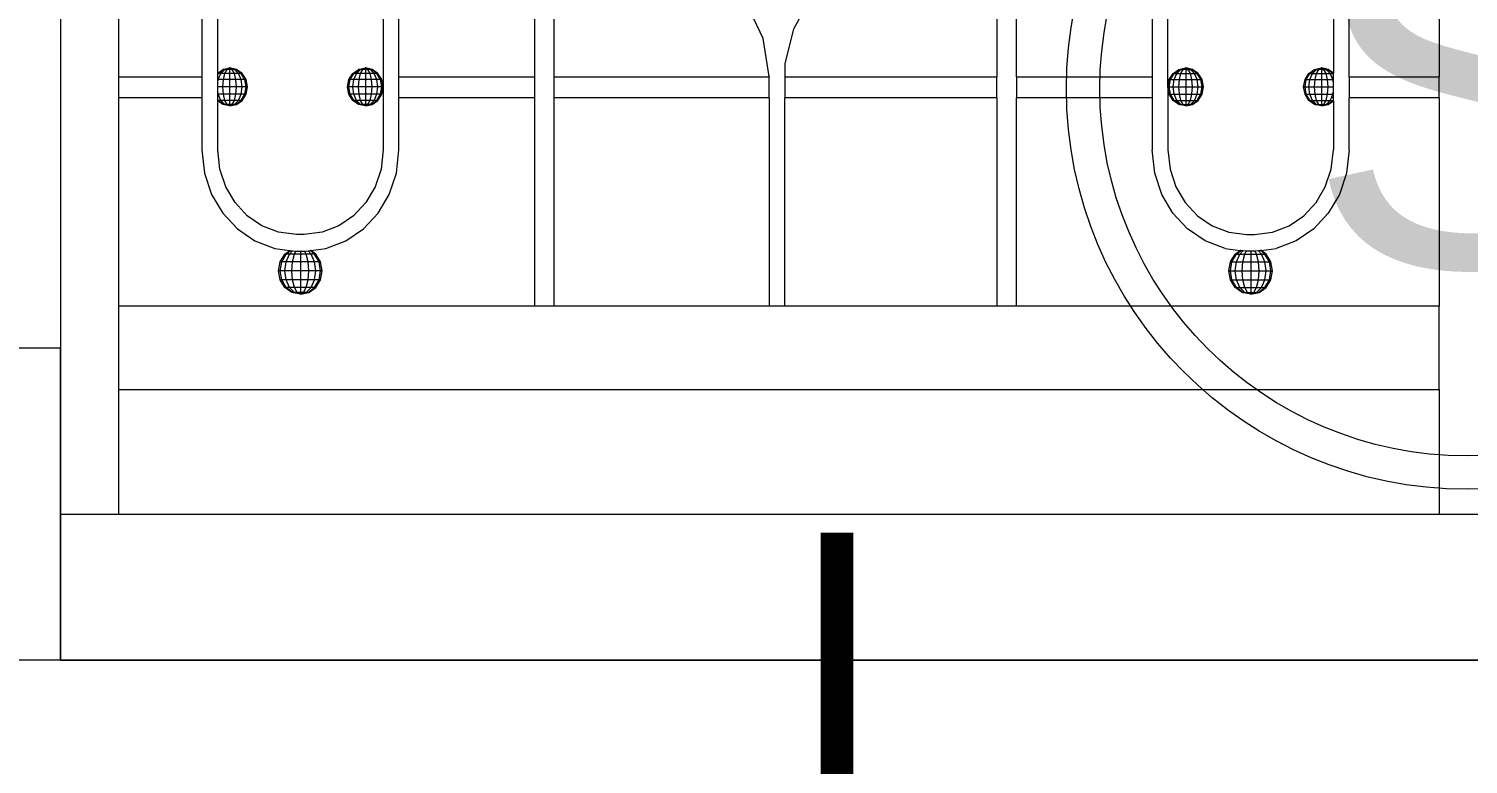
# Model space of a CAD drawing. Header units: millimetres. Extents: x 1832547 to 2001569, y -558009 to -417808.
# Drawn here: x 1917265 to 1917956, y -548249 to -547896 of the extents above; entities that cross this region are included whole.
import ezdxf

# ---------------------------------------------------------------- set-up
doc = ezdxf.new("R2010")
doc.units = ezdxf.units.MM
doc.header["$MEASUREMENT"] = 0
doc.linetypes.add('CENTER', pattern=[2, 1.25, -0.25, 0.25, -0.25])
doc.layers.get('0').update_dxf_attribs({"linetype": 'CONTINUOUS'})
for name, color, linetype, lineweight in [('AUDIT_I_120404221301-0', 7, 'CONTINUOUS', 15), ('CA.manh 08', 8, 'CONTINUOUS', 9), ('CA.thay 145', 145, 'CONTINUOUS', 18), ('CA.tim 67', 67, 'CENTER', 9), ('CA_manh 08', 8, 'CONTINUOUS', 9)]:
    doc.layers.add(name, color=color, linetype=linetype, lineweight=lineweight)
doc.layers.add('H', color=250, linetype='CONTINUOUS')
doc.styles.add('CA.JSC1', font='Vhavan.ttf', dxfattribs={"width": 0.8})

# ---------------------------------------------------------------- blocks, each defined once
blk = doc.blocks.new('f34t43')
at = {"layer": 'CA.thay 145'}
for p, q in [((1919544.85, -525412.65), (1919494.85, -525412.65)), ((1919494.85, -525562.65), (1919494.85, -525412.65)), ((1919494.85, -525562.65), (1919914.85, -525562.65))]:
    blk.add_line(p, q, dxfattribs=at)
blk = doc.blocks.new('A$C31C4286B')
at = {"color": 2, "ltscale": 5}
blk.add_lwpolyline([(61.5, 644.16, 22.39, 22.39, 0), (61.5, 11.19, 22.39, 22.39, 0), (0, 11.19, 0, 0, 0), (0, 947.55, 0, 0, 0), (218.26, 947.55, 0, 0, 0)], format="xyseb", dxfattribs=at)
at = {"layer": 'CA.manh 08'}
blk.add_circle((491.91, 947.55), 273.65, dxfattribs=at)
at = {"layer": 'CA.thay 145'}
blk.add_circle((491.91, 947.55), 250.85, dxfattribs=at)

msp = doc.modelspace()

# ---------------------------------------------------------------- hatches: boundary and pattern name
at = {"layer": 'H'}
h = msp.add_hatch(dxfattribs=at)
h.set_pattern_fill('ANSI31', color=256, scale=250, style=0)
h.paths.add_polyline_path([(1928169.95, -551249.24), (1928389.95, -551249.24), (1928389.95, -551899.24), (1928169.95, -551899.24)])
h.paths.add_polyline_path([(1928549.95, -551169.24), (1928494.95, -551169.24), (1928494.95, -551249.24), (1928389.95, -551249.24), (1928389.95, -551309.24), (1928449.95, -551309.24), (1928499.95, -551309.24), (1928499.95, -551279.24), (1928505.93, -551275.51), (1928511.56, -551271.26), (1928516.79, -551266.52), (1928521.56, -551261.33), (1928525.85, -551255.73), (1928529.63, -551249.77), (1928532.85, -551243.5), (1928535.49, -551236.96), (1928537.54, -551230.21), (1928538.97, -551223.3), (1928539.77, -551216.29), (1928539.95, -551209.24), (1928549.95, -551209.24)])
h.paths.add_polyline_path([(1928429.95, -551119.24), (1928419.95, -551119.24), (1928419.95, -551099.24), (1928389.95, -551099.24), (1928389.95, -551169.24), (1928439.95, -551169.24), (1928439.95, -551149.24), (1928429.95, -551149.24)])
h.paths.add_polyline_path([(1928169.95, -547549.24), (1928389.95, -547549.24), (1928389.95, -548199.24), (1928169.95, -548199.24)])
h.paths.add_polyline_path([(1928429.95, -547419.24), (1928419.95, -547419.24), (1928419.95, -547399.24), (1928389.95, -547399.24), (1928389.95, -547469.24), (1928439.95, -547469.24), (1928439.95, -547449.24), (1928429.95, -547449.24)])
h.paths.add_polyline_path([(1928549.95, -547469.24), (1928494.95, -547469.24), (1928494.95, -547549.24), (1928389.95, -547549.24), (1928389.95, -547609.24), (1928449.95, -547609.24), (1928499.95, -547609.24), (1928499.95, -547579.24), (1928505.93, -547575.51), (1928511.56, -547571.26), (1928516.79, -547566.52), (1928521.56, -547561.33), (1928525.85, -547555.73), (1928529.63, -547549.77), (1928532.85, -547543.5), (1928535.49, -547536.96), (1928537.54, -547530.21), (1928538.97, -547523.3), (1928539.77, -547516.29), (1928539.95, -547509.24), (1928549.95, -547509.24)])
h.paths.add_polyline_path([(1928519.95, -548909.24), (1928389.95, -548909.24), (1928389.95, -548984.24), (1928454.95, -548984.24), (1928454.95, -549034.24), (1928389.95, -549034.24), (1928389.95, -549119.24), (1928419.95, -549119.24), (1928419.95, -549099.24), (1928429.95, -549099.24), (1928429.95, -549069.24), (1928439.95, -549069.24), (1928439.95, -549049.24), (1928459.95, -549049.24), (1928469.95, -549049.24), (1928469.95, -549019.24), (1928475.93, -549015.51), (1928481.56, -549011.26), (1928486.79, -549006.52), (1928491.56, -549001.33), (1928495.85, -548995.73), (1928499.63, -548989.77), (1928502.85, -548983.5), (1928505.49, -548976.96), (1928507.54, -548970.21), (1928508.97, -548963.3), (1928509.77, -548956.29), (1928509.95, -548949.24), (1928519.95, -548949.24)])
h.paths.add_polyline_path([(1928169.95, -548599.24), (1928389.95, -548599.24), (1928389.95, -548984.24), (1928169.95, -548984.24)])
h.paths.add_polyline_path([(1928519.95, -545209.24), (1928389.95, -545209.24), (1928389.95, -545284.24), (1928454.95, -545284.24), (1928454.95, -545334.24), (1928389.95, -545334.24), (1928389.95, -545419.24), (1928419.95, -545419.24), (1928419.95, -545399.24), (1928429.95, -545399.24), (1928429.95, -545369.24), (1928439.95, -545369.24), (1928439.95, -545349.24), (1928459.95, -545349.24), (1928469.95, -545349.24), (1928469.95, -545319.24), (1928475.93, -545315.51), (1928481.56, -545311.26), (1928486.79, -545306.52), (1928491.56, -545301.33), (1928495.85, -545295.73), (1928499.63, -545289.77), (1928502.85, -545283.5), (1928505.49, -545276.96), (1928507.54, -545270.21), (1928508.97, -545263.3), (1928509.77, -545256.29), (1928509.95, -545249.24), (1928519.95, -545249.24)])
h.paths.add_polyline_path([(1928169.95, -544976.05), (1928389.95, -544976.05), (1928389.95, -545284.24), (1928169.95, -545284.24)])
edge = h.paths.add_edge_path()
edge.add_line((1926914.96, -541609.26), (1927024.91, -541609.26))
edge.add_line((1927024.91, -541609.26), (1927134.86, -541609.26))
edge.add_line((1927134.86, -541609.26), (1927134.86, -541649.26))
edge.add_line((1927134.86, -541649.26), (1927099.82, -541649.26))
edge.add_line((1927099.82, -541649.26), (1927099.82, -541674.26))
edge.add_line((1927099.82, -541674.26), (1927084.83, -541674.26))
edge.add_line((1927084.83, -541674.26), (1927084.83, -541704.26))
edge.add_arc((1927469.4, -542085.72), 541.67, 135.23301, 145.96627)
edge.add_arc((1927335.16, -541979.99), 371.46, 147.89348, 165.8597)
edge.add_line((1926974.96, -541889.24), (1926939.96, -541889.24))
edge.add_line((1926939.96, -541889.24), (1926939.96, -541924.24))
edge.add_line((1926939.96, -541924.24), (1926914.96, -541924.24))
edge.add_line((1926914.96, -541924.24), (1926914.96, -541609.26))
edge = h.paths.add_edge_path()
edge.add_line((1917974.83, -541609.25), (1917864.89, -541609.25))
edge.add_line((1917864.89, -541609.25), (1917754.94, -541609.25))
edge.add_line((1917754.94, -541609.25), (1917754.94, -541649.25))
edge.add_line((1917754.94, -541649.25), (1917789.97, -541649.25))
edge.add_line((1917789.97, -541649.25), (1917789.97, -541674.25))
edge.add_line((1917789.97, -541674.25), (1917804.97, -541674.25))
edge.add_line((1917804.97, -541674.25), (1917804.97, -541704.25))
edge.add_arc((1917420.39, -542085.71), 541.67, 34.03373, 44.76699, ccw=False)
edge.add_arc((1917554.63, -541979.98), 371.46, 14.1403, 32.10652, ccw=False)
edge.add_line((1917914.83, -541889.23), (1917949.83, -541889.23))
edge.add_line((1917949.83, -541889.23), (1917949.83, -541924.23))
edge.add_line((1917949.83, -541924.23), (1917974.83, -541924.23))
edge.add_line((1917974.83, -541924.23), (1917974.83, -541609.25))
h.paths.add_polyline_path([(1918829.83, -544999.23), (1918609.83, -544999.23), (1918609.83, -545284.24), (1918829.83, -545284.24)])
h.paths.add_polyline_path([(1918479.83, -545209.24), (1918609.83, -545209.24), (1918609.83, -545284.24), (1918544.83, -545284.24), (1918544.83, -545334.24), (1918609.83, -545334.24), (1918609.83, -545419.24), (1918579.83, -545419.24), (1918579.83, -545399.24), (1918569.83, -545399.24), (1918569.83, -545369.24), (1918559.83, -545369.24), (1918559.83, -545349.24), (1918539.83, -545349.24), (1918529.83, -545349.24), (1918529.83, -545319.24), (1918523.85, -545315.51), (1918518.22, -545311.26), (1918512.99, -545306.52), (1918508.22, -545301.33), (1918503.93, -545295.73), (1918500.15, -545289.77), (1918496.93, -545283.5), (1918494.29, -545276.96), (1918492.24, -545270.21), (1918490.81, -545263.3), (1918490.01, -545256.29), (1918489.83, -545249.24), (1918479.83, -545249.24)])
h.paths.add_polyline_path([(1918609.83, -548984.24), (1918829.83, -548984.24), (1918829.83, -548599.24), (1918609.83, -548599.24)])
h.paths.add_polyline_path([(1918479.83, -548909.24), (1918609.83, -548909.24), (1918609.83, -548984.24), (1918544.83, -548984.24), (1918544.83, -549034.24), (1918609.83, -549034.24), (1918609.83, -549119.24), (1918579.83, -549119.24), (1918579.83, -549099.24), (1918569.83, -549099.24), (1918569.83, -549069.24), (1918559.83, -549069.24), (1918559.83, -549049.24), (1918539.83, -549049.24), (1918529.83, -549049.24), (1918529.83, -549019.24), (1918523.85, -549015.51), (1918518.22, -549011.26), (1918512.99, -549006.52), (1918508.22, -549001.33), (1918503.93, -548995.73), (1918500.15, -548989.77), (1918496.93, -548983.5), (1918494.29, -548976.96), (1918492.24, -548970.21), (1918490.81, -548963.3), (1918490.01, -548956.29), (1918489.83, -548949.24), (1918479.83, -548949.24)])
h.paths.add_polyline_path([(1929090.07, -544779.89), (1929089.95, -544780.02), (1929089.95, -544780.04)])

# ---------------------------------------------------------------- linework, layer by layer
at = {"layer": 'CA.thay 145'}
msp.add_lwpolyline([(1918439.83, -548199.24), (1916865.68, -548199.24)], dxfattribs=at)
at = {"layer": 'CA.tim 67', "ltscale": 500}
msp.add_lwpolyline([(1919388.61, -548199.24), (1908039.8, -548199.24)], dxfattribs=at)
at = {"layer": 'CA_manh 08'}
for p, q in [((1917279.83, -547255.88), (1917279.83, -548029.24)), ((1917307.76, -547919.08), (1917307.76, -547406.04)), ((1917347.73, -547406.04), (1917347.73, -547919.08)), ((1917355.29, -547917.31), (1917355.29, -547407.42)), ((1917434.75, -547407.78), (1917434.75, -547923.97)), ((1917442.31, -547919.08), (1917442.31, -547406.81)), ((1917507.48, -547406.81), (1917507.48, -547919.08)), ((1917516.94, -547919.08), (1917516.94, -547406.81)), ((1917729.55, -547406.81), (1917729.55, -547919.08)), ((1917739.01, -547919.08), (1917739.01, -547406.81)), ((1917804.18, -547406.81), (1917804.18, -547919.08)), ((1917811.74, -547923.97), (1917811.74, -547407.78)), ((1917891.2, -547407.42), (1917891.2, -547917.31)), ((1917898.76, -547919.08), (1917898.76, -547406.81)), ((1917942.01, -547406.81), (1917942.01, -547919.08)), ((1917617.3, -547900.63), (1917609.71, -547884.84)), ((1917639.91, -547881.53), (1917631.86, -547896.15)), ((1917631.86, -547896.15), (1917627.71, -547912.77)), ((1917620.14, -547918.94), (1917617.3, -547900.63)), ((1917627.71, -547912.77), (1917627.71, -547919.08)), ((1917307.76, -547929.24), (1917307.76, -547919.08)), ((1917307.76, -547919.08), (1917347.73, -547919.08)), ((1917347.73, -547919.08), (1917347.73, -547929.24)), ((1917355.29, -547917.31), (1917357.79, -547915.52)), ((1917355.29, -547917.5), (1917355.29, -547917.31)), ((1917355.49, -547917.5), (1917355.29, -547917.5)), ((1917355.29, -547917.84), (1917355.49, -547917.5)), ((1917355.29, -547917.84), (1917355.29, -547917.5)), ((1917355.29, -547920.47), (1917355.29, -547917.84)), ((1917355.49, -547917.5), (1917358.04, -547915.52)), ((1917356.79, -547917.5), (1917355.49, -547917.5)), ((1917355.49, -547920.47), (1917356.79, -547917.5)), ((1917356.79, -547917.5), (1917358.75, -547915.52)), ((1917358.75, -547917.5), (1917356.79, -547917.5)), ((1917357.79, -547915.52), (1917361.05, -547914.83)), ((1917358.04, -547915.52), (1917357.79, -547915.52)), ((1917358.04, -547915.52), (1917361.05, -547914.83)), ((1917358.75, -547915.52), (1917358.04, -547915.52)), ((1917358.04, -547920.47), (1917358.75, -547917.5)), ((1917358.75, -547915.52), (1917361.05, -547914.83)), ((1917359.8, -547915.52), (1917358.75, -547915.52)), ((1917358.75, -547917.5), (1917359.8, -547915.52)), ((1917361.05, -547917.5), (1917358.75, -547917.5)), ((1917359.8, -547915.52), (1917361.05, -547914.83)), ((1917361.05, -547915.52), (1917359.8, -547915.52)), ((1917361.05, -547914.83), (1917361.05, -547915.52)), ((1917364.31, -547915.52), (1917361.05, -547914.83)), ((1917364.06, -547915.52), (1917361.05, -547914.83)), ((1917363.35, -547915.52), (1917361.05, -547914.83)), ((1917362.3, -547915.52), (1917361.05, -547914.83)), ((1917362.3, -547915.52), (1917361.05, -547915.52)), ((1917361.05, -547915.52), (1917361.05, -547917.5)), ((1917363.35, -547917.5), (1917361.05, -547917.5)), ((1917361.05, -547917.5), (1917361.05, -547920.47)), ((1917363.35, -547915.52), (1917362.3, -547915.52)), ((1917363.35, -547917.5), (1917362.3, -547915.52)), ((1917364.06, -547915.52), (1917363.35, -547915.52)), ((1917365.31, -547917.5), (1917363.35, -547915.52)), ((1917365.31, -547917.5), (1917363.35, -547917.5)), ((1917364.06, -547920.47), (1917363.35, -547917.5)), ((1917364.06, -547915.52), (1917364.31, -547915.52)), ((1917366.61, -547917.5), (1917364.06, -547915.52)), ((1917367.07, -547917.5), (1917364.31, -547915.52)), ((1917366.61, -547917.5), (1917365.31, -547917.5)), ((1917366.61, -547920.47), (1917365.31, -547917.5)), ((1917367.07, -547917.5), (1917366.61, -547917.5)), ((1917368.31, -547920.47), (1917366.61, -547917.5)), ((1917368.91, -547920.47), (1917367.07, -547917.5)), ((1917418.37, -547920.47), (1917420.21, -547917.5)), ((1917418.97, -547920.47), (1917420.67, -547917.5)), ((1917420.21, -547917.5), (1917422.98, -547915.52)), ((1917420.67, -547917.5), (1917420.21, -547917.5)), ((1917420.67, -547917.5), (1917423.22, -547915.52)), ((1917421.98, -547917.5), (1917420.67, -547917.5)), ((1917420.67, -547920.47), (1917421.98, -547917.5)), ((1917421.98, -547917.5), (1917423.93, -547915.52)), ((1917423.93, -547917.5), (1917421.98, -547917.5)), ((1917422.98, -547915.52), (1917426.23, -547914.83)), ((1917423.22, -547915.52), (1917422.98, -547915.52)), ((1917423.22, -547915.52), (1917426.23, -547914.83)), ((1917423.93, -547915.52), (1917423.22, -547915.52)), ((1917423.22, -547920.47), (1917423.93, -547917.5)), ((1917423.93, -547915.52), (1917426.23, -547914.83)), ((1917424.99, -547915.52), (1917423.93, -547915.52)), ((1917423.93, -547917.5), (1917424.99, -547915.52)), ((1917426.23, -547917.5), (1917423.93, -547917.5)), ((1917424.99, -547915.52), (1917426.23, -547914.83)), ((1917426.23, -547915.52), (1917424.99, -547915.52)), ((1917426.23, -547914.83), (1917426.23, -547915.52)), ((1917429.49, -547915.52), (1917426.23, -547914.83)), ((1917429.24, -547915.52), (1917426.23, -547914.83)), ((1917428.54, -547915.52), (1917426.23, -547914.83)), ((1917427.48, -547915.52), (1917426.23, -547914.83)), ((1917427.48, -547915.52), (1917426.23, -547915.52)), ((1917426.23, -547915.52), (1917426.23, -547917.5)), ((1917428.54, -547917.5), (1917426.23, -547917.5)), ((1917426.23, -547917.5), (1917426.23, -547920.47)), ((1917428.54, -547915.52), (1917427.48, -547915.52)), ((1917428.54, -547917.5), (1917427.48, -547915.52)), ((1917429.24, -547915.52), (1917428.54, -547915.52)), ((1917430.49, -547917.5), (1917428.54, -547915.52)), ((1917430.49, -547917.5), (1917428.54, -547917.5)), ((1917429.24, -547920.47), (1917428.54, -547917.5)), ((1917429.24, -547915.52), (1917429.49, -547915.52)), ((1917431.79, -547917.5), (1917429.24, -547915.52)), ((1917432.25, -547917.5), (1917429.49, -547915.52)), ((1917431.79, -547917.5), (1917430.49, -547917.5)), ((1917431.79, -547920.47), (1917430.49, -547917.5)), ((1917432.25, -547917.5), (1917431.79, -547917.5)), ((1917433.5, -547920.47), (1917431.79, -547917.5)), ((1917434.1, -547920.47), (1917432.25, -547917.5)), ((1917442.31, -547929.24), (1917442.31, -547919.08)), ((1917442.31, -547919.08), (1917507.48, -547919.08)), ((1917507.48, -547919.08), (1917507.48, -547929.24)), ((1917516.94, -547919.08), (1917620.14, -547919.08)), ((1917516.94, -547929.24), (1917516.94, -547919.08)), ((1917620.14, -547918.94), (1917620.14, -547919.08)), ((1917620.14, -547929.24), (1917620.14, -547919.08)), ((1917627.71, -547919.08), (1917729.55, -547919.08)), ((1917627.71, -547919.08), (1917627.71, -547929.24)), ((1917729.55, -547929.24), (1917729.55, -547919.08)), ((1917739.01, -547919.08), (1917804.18, -547919.08)), ((1917739.01, -547919.08), (1917739.01, -547929.24)), ((1917804.18, -547919.08), (1917804.18, -547929.24)), ((1917812.39, -547920.47), (1917814.24, -547917.5)), ((1917812.99, -547920.47), (1917814.7, -547917.5)), ((1917814.24, -547917.5), (1917817, -547915.52)), ((1917814.7, -547917.5), (1917814.24, -547917.5)), ((1917814.7, -547917.5), (1917817.25, -547915.52)), ((1917814.7, -547917.5), (1917816, -547917.5)), ((1917814.7, -547920.47), (1917816, -547917.5)), ((1917816, -547917.5), (1917817.95, -547915.52)), ((1917816, -547917.5), (1917817.95, -547917.5)), ((1917817, -547915.52), (1917820.26, -547914.83)), ((1917817, -547915.52), (1917817.25, -547915.52)), ((1917817.25, -547915.52), (1917820.26, -547914.83)), ((1917817.25, -547915.52), (1917817.95, -547915.52)), ((1917817.25, -547920.47), (1917817.95, -547917.5)), ((1917817.95, -547915.52), (1917820.26, -547914.83)), ((1917817.95, -547915.52), (1917819.01, -547915.52)), ((1917817.95, -547917.5), (1917819.01, -547915.52)), ((1917817.95, -547917.5), (1917820.26, -547917.5)), ((1917819.01, -547915.52), (1917820.26, -547914.83)), ((1917820.26, -547915.52), (1917819.01, -547915.52)), ((1917820.26, -547914.83), (1917820.26, -547915.52)), ((1917821.5, -547915.52), (1917820.26, -547914.83)), ((1917822.56, -547915.52), (1917820.26, -547914.83)), ((1917823.27, -547915.52), (1917820.26, -547914.83)), ((1917823.51, -547915.52), (1917820.26, -547914.83)), ((1917820.26, -547915.52), (1917821.5, -547915.52)), ((1917820.26, -547915.52), (1917820.26, -547917.5)), ((1917820.26, -547917.5), (1917822.56, -547917.5)), ((1917820.26, -547917.5), (1917820.26, -547920.47)), ((1917821.5, -547915.52), (1917822.56, -547915.52)), ((1917822.56, -547917.5), (1917821.5, -547915.52)), ((1917822.56, -547915.52), (1917823.27, -547915.52)), ((1917824.51, -547917.5), (1917822.56, -547915.52)), ((1917822.56, -547917.5), (1917824.51, -547917.5)), ((1917823.27, -547920.47), (1917822.56, -547917.5)), ((1917823.27, -547915.52), (1917823.51, -547915.52)), ((1917825.82, -547917.5), (1917823.27, -547915.52)), ((1917826.28, -547917.5), (1917823.51, -547915.52)), ((1917824.51, -547917.5), (1917825.82, -547917.5)), ((1917825.82, -547920.47), (1917824.51, -547917.5)), ((1917825.82, -547917.5), (1917826.28, -547917.5)), ((1917827.52, -547920.47), (1917825.82, -547917.5)), ((1917828.12, -547920.47), (1917826.28, -547917.5)), ((1917877.58, -547920.47), (1917879.42, -547917.5)), ((1917878.18, -547920.47), (1917879.88, -547917.5)), ((1917879.42, -547917.5), (1917882.18, -547915.52)), ((1917879.88, -547917.5), (1917879.42, -547917.5)), ((1917879.88, -547917.5), (1917882.43, -547915.52)), ((1917879.88, -547917.5), (1917881.19, -547917.5)), ((1917879.88, -547920.47), (1917881.19, -547917.5)), ((1917881.19, -547917.5), (1917883.14, -547915.52)), ((1917881.19, -547917.5), (1917883.14, -547917.5)), ((1917882.18, -547915.52), (1917885.44, -547914.83)), ((1917882.18, -547915.52), (1917882.43, -547915.52)), ((1917882.43, -547915.52), (1917885.44, -547914.83)), ((1917882.43, -547915.52), (1917883.14, -547915.52)), ((1917882.43, -547920.47), (1917883.14, -547917.5)), ((1917883.14, -547915.52), (1917885.44, -547914.83)), ((1917883.14, -547915.52), (1917884.19, -547915.52)), ((1917883.14, -547917.5), (1917884.19, -547915.52)), ((1917883.14, -547917.5), (1917885.44, -547917.5)), ((1917884.19, -547915.52), (1917885.44, -547914.83)), ((1917885.44, -547915.52), (1917884.19, -547915.52)), ((1917885.44, -547914.83), (1917885.44, -547915.52)), ((1917886.69, -547915.52), (1917885.44, -547914.83)), ((1917887.74, -547915.52), (1917885.44, -547914.83)), ((1917888.45, -547915.52), (1917885.44, -547914.83)), ((1917888.7, -547915.52), (1917885.44, -547914.83)), ((1917885.44, -547915.52), (1917886.69, -547915.52)), ((1917885.44, -547915.52), (1917885.44, -547917.5)), ((1917885.44, -547917.5), (1917887.74, -547917.5)), ((1917885.44, -547917.5), (1917885.44, -547920.47)), ((1917886.69, -547915.52), (1917887.74, -547915.52)), ((1917887.74, -547917.5), (1917886.69, -547915.52)), ((1917887.74, -547915.52), (1917888.45, -547915.52)), ((1917889.7, -547917.5), (1917887.74, -547915.52)), ((1917887.74, -547917.5), (1917889.7, -547917.5)), ((1917888.45, -547920.47), (1917887.74, -547917.5)), ((1917888.45, -547915.52), (1917888.7, -547915.52)), ((1917891, -547917.5), (1917888.45, -547915.52)), ((1917891.2, -547917.31), (1917888.7, -547915.52)), ((1917889.7, -547917.5), (1917891, -547917.5)), ((1917891, -547920.47), (1917889.7, -547917.5)), ((1917890.51, -547919.08), (1917891.2, -547919.08)), ((1917891, -547917.5), (1917891.2, -547917.5)), ((1917891.2, -547917.84), (1917891, -547917.5)), ((1917891.2, -547917.5), (1917891.2, -547917.31)), ((1917891.2, -547917.84), (1917891.2, -547917.5)), ((1917891.2, -547919.08), (1917891.2, -547917.84)), ((1917891.2, -547920.47), (1917891.2, -547919.08)), ((1917898.76, -547919.08), (1917942.01, -547919.08)), ((1917898.76, -547919.08), (1917898.76, -547929.24)), ((1917942.01, -547929.24), (1917942.01, -547919.08)), ((1917355.49, -547920.47), (1917355.29, -547920.47)), ((1917355.29, -547921.94), (1917355.49, -547920.47)), ((1917355.29, -547921.94), (1917355.29, -547920.47)), ((1917355.29, -547923.97), (1917355.29, -547921.94)), ((1917357.79, -547923.97), (1917355.29, -547923.97)), ((1917355.29, -547926), (1917355.29, -547923.97)), ((1917355.49, -547927.47), (1917355.29, -547926)), ((1917355.29, -547927.47), (1917355.29, -547926)), ((1917358.04, -547920.47), (1917355.49, -547920.47)), ((1917357.79, -547923.97), (1917358.04, -547920.47)), ((1917361.05, -547923.97), (1917357.79, -547923.97)), ((1917358.04, -547927.47), (1917357.79, -547923.97)), ((1917361.05, -547920.47), (1917358.04, -547920.47)), ((1917364.06, -547920.47), (1917361.05, -547920.47)), ((1917361.05, -547920.47), (1917361.05, -547923.97)), ((1917364.31, -547923.97), (1917361.05, -547923.97)), ((1917361.05, -547923.97), (1917361.05, -547927.47)), ((1917366.61, -547920.47), (1917364.06, -547920.47)), ((1917364.31, -547923.97), (1917364.06, -547920.47)), ((1917364.06, -547927.47), (1917364.31, -547923.97)), ((1917367.07, -547923.97), (1917364.31, -547923.97)), ((1917368.31, -547920.47), (1917366.61, -547920.47)), ((1917367.07, -547923.97), (1917366.61, -547920.47)), ((1917366.61, -547927.47), (1917367.07, -547923.97)), ((1917368.91, -547923.97), (1917367.07, -547923.97)), ((1917368.91, -547920.47), (1917368.31, -547920.47)), ((1917368.91, -547923.97), (1917368.31, -547920.47)), ((1917368.31, -547927.47), (1917368.91, -547923.97)), ((1917369.56, -547923.97), (1917368.91, -547920.47)), ((1917369.56, -547923.97), (1917368.91, -547923.97)), ((1917368.91, -547927.47), (1917369.56, -547923.97)), ((1917417.72, -547923.97), (1917418.37, -547920.47)), ((1917418.37, -547923.97), (1917417.72, -547923.97)), ((1917418.37, -547927.47), (1917417.72, -547923.97)), ((1917418.97, -547920.47), (1917418.37, -547920.47)), ((1917418.37, -547923.97), (1917418.97, -547920.47)), ((1917420.21, -547923.97), (1917418.37, -547923.97)), ((1917418.97, -547927.47), (1917418.37, -547923.97)), ((1917420.67, -547920.47), (1917418.97, -547920.47)), ((1917420.21, -547923.97), (1917420.67, -547920.47)), ((1917422.98, -547923.97), (1917420.21, -547923.97)), ((1917420.67, -547927.47), (1917420.21, -547923.97)), ((1917423.22, -547920.47), (1917420.67, -547920.47)), ((1917422.98, -547923.97), (1917423.22, -547920.47)), ((1917426.23, -547923.97), (1917422.98, -547923.97)), ((1917423.22, -547927.47), (1917422.98, -547923.97)), ((1917426.23, -547920.47), (1917423.22, -547920.47)), ((1917429.24, -547920.47), (1917426.23, -547920.47)), ((1917426.23, -547920.47), (1917426.23, -547923.97)), ((1917429.49, -547923.97), (1917426.23, -547923.97)), ((1917426.23, -547923.97), (1917426.23, -547927.47)), ((1917431.79, -547920.47), (1917429.24, -547920.47)), ((1917429.49, -547923.97), (1917429.24, -547920.47)), ((1917429.24, -547927.47), (1917429.49, -547923.97)), ((1917432.25, -547923.97), (1917429.49, -547923.97)), ((1917433.5, -547920.47), (1917431.79, -547920.47)), ((1917432.25, -547923.97), (1917431.79, -547920.47)), ((1917431.79, -547927.47), (1917432.25, -547923.97)), ((1917434.1, -547923.97), (1917432.25, -547923.97)), ((1917434.1, -547920.47), (1917433.5, -547920.47)), ((1917434.1, -547923.97), (1917433.5, -547920.47)), ((1917433.5, -547927.47), (1917434.1, -547923.97)), ((1917434.75, -547923.97), (1917434.1, -547920.47)), ((1917434.75, -547923.97), (1917434.1, -547923.97)), ((1917434.1, -547927.47), (1917434.75, -547923.97)), ((1917434.75, -547923.97), (1917434.75, -547954.11)), ((1917811.74, -547923.97), (1917812.39, -547920.47)), ((1917811.74, -547923.97), (1917812.39, -547923.97)), ((1917812.39, -547927.47), (1917811.74, -547923.97)), ((1917811.74, -547923.97), (1917811.74, -547954.11)), ((1917812.39, -547920.47), (1917812.99, -547920.47)), ((1917812.39, -547923.97), (1917812.99, -547920.47)), ((1917812.39, -547923.97), (1917814.24, -547923.97)), ((1917812.99, -547927.47), (1917812.39, -547923.97)), ((1917812.99, -547920.47), (1917814.7, -547920.47)), ((1917814.24, -547923.97), (1917814.7, -547920.47)), ((1917814.24, -547923.97), (1917817, -547923.97)), ((1917814.7, -547927.47), (1917814.24, -547923.97)), ((1917814.7, -547920.47), (1917817.25, -547920.47)), ((1917817, -547923.97), (1917817.25, -547920.47)), ((1917817, -547923.97), (1917820.26, -547923.97)), ((1917817.25, -547927.47), (1917817, -547923.97)), ((1917817.25, -547920.47), (1917820.26, -547920.47)), ((1917820.26, -547920.47), (1917823.27, -547920.47)), ((1917820.26, -547920.47), (1917820.26, -547923.97)), ((1917820.26, -547923.97), (1917823.51, -547923.97)), ((1917820.26, -547923.97), (1917820.26, -547927.47)), ((1917823.27, -547920.47), (1917825.82, -547920.47)), ((1917823.51, -547923.97), (1917823.27, -547920.47)), ((1917823.27, -547927.47), (1917823.51, -547923.97)), ((1917823.51, -547923.97), (1917826.28, -547923.97)), ((1917825.82, -547920.47), (1917827.52, -547920.47)), ((1917826.28, -547923.97), (1917825.82, -547920.47)), ((1917825.82, -547927.47), (1917826.28, -547923.97)), ((1917826.28, -547923.97), (1917828.12, -547923.97)), ((1917827.52, -547920.47), (1917828.12, -547920.47)), ((1917828.12, -547923.97), (1917827.52, -547920.47)), ((1917827.52, -547927.47), (1917828.12, -547923.97)), ((1917828.77, -547923.97), (1917828.12, -547920.47)), ((1917828.12, -547923.97), (1917828.77, -547923.97)), ((1917828.12, -547927.47), (1917828.77, -547923.97)), ((1917876.93, -547923.97), (1917877.58, -547920.47)), ((1917876.93, -547923.97), (1917877.58, -547923.97)), ((1917877.58, -547927.47), (1917876.93, -547923.97)), ((1917877.58, -547920.47), (1917878.18, -547920.47)), ((1917877.58, -547923.97), (1917878.18, -547920.47)), ((1917877.58, -547923.97), (1917879.42, -547923.97)), ((1917878.18, -547927.47), (1917877.58, -547923.97)), ((1917878.18, -547920.47), (1917879.88, -547920.47)), ((1917879.42, -547923.97), (1917879.88, -547920.47)), ((1917879.42, -547923.97), (1917882.18, -547923.97)), ((1917879.88, -547927.47), (1917879.42, -547923.97)), ((1917879.88, -547920.47), (1917882.43, -547920.47)), ((1917882.18, -547923.97), (1917882.43, -547920.47)), ((1917882.18, -547923.97), (1917885.44, -547923.97)), ((1917882.43, -547927.47), (1917882.18, -547923.97)), ((1917882.43, -547920.47), (1917885.44, -547920.47)), ((1917885.44, -547920.47), (1917888.45, -547920.47)), ((1917885.44, -547920.47), (1917885.44, -547923.97)), ((1917885.44, -547923.97), (1917888.7, -547923.97)), ((1917885.44, -547923.97), (1917885.44, -547927.47)), ((1917888.45, -547920.47), (1917891, -547920.47)), ((1917888.7, -547923.97), (1917888.45, -547920.47)), ((1917888.45, -547927.47), (1917888.7, -547923.97)), ((1917888.7, -547923.97), (1917891.2, -547923.97)), ((1917891, -547920.47), (1917891.2, -547920.47)), ((1917891.2, -547921.94), (1917891, -547920.47)), ((1917891, -547927.47), (1917891.2, -547926)), ((1917891.2, -547921.94), (1917891.2, -547920.47)), ((1917891.2, -547923.97), (1917891.2, -547921.94)), ((1917891.2, -547926), (1917891.2, -547923.97)), ((1917891.2, -547927.47), (1917891.2, -547926)), ((1917347.73, -547929.24), (1917307.76, -547929.24)), ((1917307.76, -548029.24), (1917307.76, -547929.24)), ((1917347.73, -547929.24), (1917347.73, -547954.15)), ((1917355.49, -547927.47), (1917355.29, -547927.47)), ((1917355.29, -547930.1), (1917355.29, -547927.47)), ((1917355.49, -547930.44), (1917355.29, -547930.1)), ((1917355.29, -547930.44), (1917355.29, -547930.1)), ((1917355.49, -547930.44), (1917355.29, -547930.44)), ((1917355.29, -547930.63), (1917355.29, -547930.44)), ((1917357.79, -547932.42), (1917355.29, -547930.63)), ((1917355.29, -547954.11), (1917355.29, -547930.63)), ((1917358.04, -547927.47), (1917355.49, -547927.47)), ((1917356.79, -547930.44), (1917355.49, -547927.47)), ((1917356.79, -547930.44), (1917355.49, -547930.44)), ((1917358.04, -547932.42), (1917355.49, -547930.44)), ((1917358.75, -547930.44), (1917356.79, -547930.44)), ((1917358.75, -547932.42), (1917356.79, -547930.44)), ((1917358.04, -547932.42), (1917357.79, -547932.42)), ((1917361.05, -547933.11), (1917357.79, -547932.42)), ((1917361.05, -547927.47), (1917358.04, -547927.47)), ((1917358.75, -547930.44), (1917358.04, -547927.47)), ((1917358.75, -547932.42), (1917358.04, -547932.42)), ((1917361.05, -547933.11), (1917358.04, -547932.42)), ((1917361.05, -547930.44), (1917358.75, -547930.44)), ((1917359.8, -547932.42), (1917358.75, -547930.44)), ((1917359.8, -547932.42), (1917358.75, -547932.42)), ((1917361.05, -547933.11), (1917358.75, -547932.42)), ((1917361.05, -547932.42), (1917359.8, -547932.42)), ((1917361.05, -547933.11), (1917359.8, -547932.42)), ((1917364.06, -547927.47), (1917361.05, -547927.47)), ((1917361.05, -547927.47), (1917361.05, -547930.44)), ((1917363.35, -547930.44), (1917361.05, -547930.44)), ((1917361.05, -547930.44), (1917361.05, -547932.42)), ((1917362.3, -547932.42), (1917361.05, -547932.42)), ((1917361.05, -547932.42), (1917361.05, -547933.11)), ((1917361.05, -547933.11), (1917364.31, -547932.42)), ((1917361.05, -547933.11), (1917364.06, -547932.42)), ((1917361.05, -547933.11), (1917363.35, -547932.42)), ((1917361.05, -547933.11), (1917362.3, -547932.42)), ((1917362.3, -547932.42), (1917363.35, -547930.44)), ((1917363.35, -547932.42), (1917362.3, -547932.42)), ((1917363.35, -547930.44), (1917364.06, -547927.47)), ((1917365.31, -547930.44), (1917363.35, -547930.44)), ((1917363.35, -547932.42), (1917365.31, -547930.44)), ((1917364.06, -547932.42), (1917363.35, -547932.42)), ((1917366.61, -547927.47), (1917364.06, -547927.47)), ((1917364.06, -547932.42), (1917366.61, -547930.44)), ((1917364.31, -547932.42), (1917364.06, -547932.42)), ((1917364.31, -547932.42), (1917367.07, -547930.44)), ((1917365.31, -547930.44), (1917366.61, -547927.47)), ((1917366.61, -547930.44), (1917365.31, -547930.44)), ((1917368.31, -547927.47), (1917366.61, -547927.47)), ((1917366.61, -547930.44), (1917368.31, -547927.47)), ((1917366.61, -547930.44), (1917367.07, -547930.44)), ((1917367.07, -547930.44), (1917368.91, -547927.47)), ((1917368.91, -547927.47), (1917368.31, -547927.47)), ((1917418.97, -547927.47), (1917418.37, -547927.47)), ((1917420.21, -547930.44), (1917418.37, -547927.47)), ((1917420.67, -547927.47), (1917418.97, -547927.47)), ((1917420.67, -547930.44), (1917418.97, -547927.47)), ((1917420.67, -547930.44), (1917420.21, -547930.44)), ((1917422.98, -547932.42), (1917420.21, -547930.44)), ((1917423.22, -547927.47), (1917420.67, -547927.47)), ((1917421.98, -547930.44), (1917420.67, -547927.47)), ((1917421.98, -547930.44), (1917420.67, -547930.44)), ((1917423.22, -547932.42), (1917420.67, -547930.44)), ((1917423.93, -547930.44), (1917421.98, -547930.44)), ((1917423.93, -547932.42), (1917421.98, -547930.44)), ((1917423.22, -547932.42), (1917422.98, -547932.42)), ((1917426.23, -547933.11), (1917422.98, -547932.42)), ((1917426.23, -547927.47), (1917423.22, -547927.47)), ((1917423.93, -547930.44), (1917423.22, -547927.47)), ((1917423.93, -547932.42), (1917423.22, -547932.42)), ((1917426.23, -547933.11), (1917423.22, -547932.42)), ((1917426.23, -547930.44), (1917423.93, -547930.44)), ((1917424.99, -547932.42), (1917423.93, -547930.44)), ((1917424.99, -547932.42), (1917423.93, -547932.42)), ((1917426.23, -547933.11), (1917423.93, -547932.42)), ((1917426.23, -547932.42), (1917424.99, -547932.42)), ((1917426.23, -547933.11), (1917424.99, -547932.42)), ((1917429.24, -547927.47), (1917426.23, -547927.47)), ((1917426.23, -547927.47), (1917426.23, -547930.44)), ((1917428.54, -547930.44), (1917426.23, -547930.44)), ((1917426.23, -547930.44), (1917426.23, -547932.42)), ((1917427.48, -547932.42), (1917426.23, -547932.42)), ((1917426.23, -547932.42), (1917426.23, -547933.11)), ((1917426.23, -547933.11), (1917429.49, -547932.42)), ((1917426.23, -547933.11), (1917429.24, -547932.42)), ((1917426.23, -547933.11), (1917428.54, -547932.42)), ((1917426.23, -547933.11), (1917427.48, -547932.42)), ((1917427.48, -547932.42), (1917428.54, -547930.44)), ((1917428.54, -547932.42), (1917427.48, -547932.42)), ((1917428.54, -547930.44), (1917429.24, -547927.47)), ((1917430.49, -547930.44), (1917428.54, -547930.44)), ((1917428.54, -547932.42), (1917430.49, -547930.44)), ((1917429.24, -547932.42), (1917428.54, -547932.42)), ((1917431.79, -547927.47), (1917429.24, -547927.47)), ((1917429.24, -547932.42), (1917431.79, -547930.44)), ((1917429.49, -547932.42), (1917429.24, -547932.42)), ((1917429.49, -547932.42), (1917432.25, -547930.44)), ((1917430.49, -547930.44), (1917431.79, -547927.47)), ((1917431.79, -547930.44), (1917430.49, -547930.44)), ((1917433.5, -547927.47), (1917431.79, -547927.47)), ((1917431.79, -547930.44), (1917433.5, -547927.47)), ((1917431.79, -547930.44), (1917432.25, -547930.44)), ((1917432.25, -547930.44), (1917434.1, -547927.47)), ((1917434.1, -547927.47), (1917433.5, -547927.47)), ((1917507.48, -547929.24), (1917442.31, -547929.24)), ((1917442.31, -547954.15), (1917442.31, -547929.24)), ((1917507.48, -547929.24), (1917507.48, -548029.24)), ((1917620.14, -547929.24), (1917516.94, -547929.24)), ((1917516.94, -548029.24), (1917516.94, -547929.24)), ((1917620.14, -547929.24), (1917620.14, -548029.24)), ((1917729.55, -547929.24), (1917627.71, -547929.24)), ((1917627.71, -548029.24), (1917627.71, -547929.24)), ((1917729.55, -547929.24), (1917729.55, -548029.24)), ((1917739.01, -548029.24), (1917739.01, -547929.24)), ((1917804.18, -547929.24), (1917739.01, -547929.24)), ((1917804.18, -547929.24), (1917804.18, -547954.15)), ((1917812.39, -547927.47), (1917812.99, -547927.47)), ((1917814.24, -547930.44), (1917812.39, -547927.47)), ((1917812.99, -547927.47), (1917814.7, -547927.47)), ((1917814.7, -547930.44), (1917812.99, -547927.47)), ((1917814.24, -547930.44), (1917814.7, -547930.44)), ((1917817, -547932.42), (1917814.24, -547930.44)), ((1917814.7, -547927.47), (1917817.25, -547927.47)), ((1917816, -547930.44), (1917814.7, -547927.47)), ((1917814.7, -547930.44), (1917816, -547930.44)), ((1917817.25, -547932.42), (1917814.7, -547930.44)), ((1917816, -547930.44), (1917817.95, -547930.44)), ((1917817.95, -547932.42), (1917816, -547930.44)), ((1917817.25, -547932.42), (1917817, -547932.42)), ((1917820.26, -547933.11), (1917817, -547932.42)), ((1917817.25, -547927.47), (1917820.26, -547927.47)), ((1917817.95, -547930.44), (1917817.25, -547927.47)), ((1917817.25, -547932.42), (1917817.95, -547932.42)), ((1917820.26, -547933.11), (1917817.25, -547932.42)), ((1917817.95, -547930.44), (1917820.26, -547930.44)), ((1917819.01, -547932.42), (1917817.95, -547930.44)), ((1917817.95, -547932.42), (1917819.01, -547932.42)), ((1917820.26, -547933.11), (1917817.95, -547932.42)), ((1917819.01, -547932.42), (1917820.26, -547932.42)), ((1917820.26, -547933.11), (1917819.01, -547932.42)), ((1917820.26, -547927.47), (1917823.27, -547927.47)), ((1917820.26, -547927.47), (1917820.26, -547930.44)), ((1917820.26, -547930.44), (1917822.56, -547930.44)), ((1917820.26, -547930.44), (1917820.26, -547932.42)), ((1917820.26, -547932.42), (1917821.5, -547932.42)), ((1917820.26, -547933.11), (1917821.5, -547932.42)), ((1917820.26, -547932.42), (1917820.26, -547933.11)), ((1917820.26, -547933.11), (1917822.56, -547932.42)), ((1917820.26, -547933.11), (1917823.27, -547932.42)), ((1917820.26, -547933.11), (1917823.51, -547932.42)), ((1917821.5, -547932.42), (1917822.56, -547930.44)), ((1917821.5, -547932.42), (1917822.56, -547932.42)), ((1917822.56, -547930.44), (1917823.27, -547927.47)), ((1917822.56, -547930.44), (1917824.51, -547930.44)), ((1917822.56, -547932.42), (1917824.51, -547930.44)), ((1917822.56, -547932.42), (1917823.27, -547932.42)), ((1917823.27, -547927.47), (1917825.82, -547927.47)), ((1917823.27, -547932.42), (1917825.82, -547930.44)), ((1917823.27, -547932.42), (1917823.51, -547932.42)), ((1917823.51, -547932.42), (1917826.28, -547930.44)), ((1917824.51, -547930.44), (1917825.82, -547927.47)), ((1917824.51, -547930.44), (1917825.82, -547930.44)), ((1917825.82, -547927.47), (1917827.52, -547927.47)), ((1917825.82, -547930.44), (1917827.52, -547927.47)), ((1917825.82, -547930.44), (1917826.28, -547930.44)), ((1917826.28, -547930.44), (1917828.12, -547927.47)), ((1917827.52, -547927.47), (1917828.12, -547927.47)), ((1917877.58, -547927.47), (1917878.18, -547927.47)), ((1917879.42, -547930.44), (1917877.58, -547927.47)), ((1917878.18, -547927.47), (1917879.88, -547927.47)), ((1917879.88, -547930.44), (1917878.18, -547927.47)), ((1917879.42, -547930.44), (1917879.88, -547930.44)), ((1917882.18, -547932.42), (1917879.42, -547930.44)), ((1917879.88, -547927.47), (1917882.43, -547927.47)), ((1917881.19, -547930.44), (1917879.88, -547927.47)), ((1917879.88, -547930.44), (1917881.19, -547930.44)), ((1917882.43, -547932.42), (1917879.88, -547930.44)), ((1917881.19, -547930.44), (1917883.14, -547930.44)), ((1917883.14, -547932.42), (1917881.19, -547930.44)), ((1917882.43, -547932.42), (1917882.18, -547932.42)), ((1917885.44, -547933.11), (1917882.18, -547932.42)), ((1917882.43, -547927.47), (1917885.44, -547927.47)), ((1917883.14, -547930.44), (1917882.43, -547927.47)), ((1917882.43, -547932.42), (1917883.14, -547932.42)), ((1917885.44, -547933.11), (1917882.43, -547932.42)), ((1917883.14, -547930.44), (1917885.44, -547930.44)), ((1917884.19, -547932.42), (1917883.14, -547930.44)), ((1917883.14, -547932.42), (1917884.19, -547932.42)), ((1917885.44, -547933.11), (1917883.14, -547932.42)), ((1917884.19, -547932.42), (1917885.44, -547932.42)), ((1917885.44, -547933.11), (1917884.19, -547932.42)), ((1917885.44, -547927.47), (1917888.45, -547927.47)), ((1917885.44, -547927.47), (1917885.44, -547930.44)), ((1917885.44, -547930.44), (1917887.74, -547930.44)), ((1917885.44, -547930.44), (1917885.44, -547932.42)), ((1917885.44, -547932.42), (1917886.69, -547932.42)), ((1917885.44, -547933.11), (1917886.69, -547932.42)), ((1917885.44, -547932.42), (1917885.44, -547933.11)), ((1917885.44, -547933.11), (1917887.74, -547932.42)), ((1917885.44, -547933.11), (1917888.45, -547932.42)), ((1917885.44, -547933.11), (1917888.7, -547932.42)), ((1917886.69, -547932.42), (1917887.74, -547930.44)), ((1917886.69, -547932.42), (1917887.74, -547932.42)), ((1917887.74, -547930.44), (1917888.45, -547927.47)), ((1917887.74, -547930.44), (1917889.7, -547930.44)), ((1917887.74, -547932.42), (1917889.7, -547930.44)), ((1917887.74, -547932.42), (1917888.45, -547932.42)), ((1917888.45, -547927.47), (1917891, -547927.47)), ((1917888.45, -547932.42), (1917891, -547930.44)), ((1917888.45, -547932.42), (1917888.7, -547932.42)), ((1917888.7, -547932.42), (1917891.2, -547930.63)), ((1917889.7, -547930.44), (1917890.23, -547929.24)), ((1917889.7, -547930.44), (1917891, -547930.44)), ((1917890.23, -547929.24), (1917891, -547927.47)), ((1917891.2, -547929.24), (1917890.23, -547929.24)), ((1917891, -547927.47), (1917891.2, -547927.47)), ((1917891, -547930.44), (1917891.2, -547930.1)), ((1917891, -547930.44), (1917891.2, -547930.44)), ((1917891.2, -547929.24), (1917891.2, -547927.47)), ((1917891.2, -547930.1), (1917891.2, -547929.24)), ((1917891.2, -547930.44), (1917891.2, -547930.1)), ((1917891.2, -547930.63), (1917891.2, -547930.44)), ((1917891.2, -547930.63), (1917891.2, -547954.11)), ((1917898.76, -547954.15), (1917898.76, -547929.24)), ((1917942.01, -547929.24), (1917898.76, -547929.24)), ((1917942.01, -547929.24), (1917942.01, -548029.24)), ((1917347.73, -547954.15), (1917348.93, -547965.32)), ((1917356.3, -547963.43), (1917355.29, -547954.11)), ((1917434.75, -547954.11), (1917433.75, -547963.43)), ((1917441.11, -547965.32), (1917442.31, -547954.15)), ((1917805.38, -547965.32), (1917804.18, -547954.15)), ((1917811.74, -547954.11), (1917812.75, -547963.43)), ((1917890.19, -547963.43), (1917891.2, -547954.11)), ((1917898.76, -547954.15), (1917897.56, -547965.32)), ((1917348.93, -547965.32), (1917352.35, -547975.58)), ((1917359.15, -547971.99), (1917356.3, -547963.43)), ((1917433.75, -547963.43), (1917430.89, -547971.99)), ((1917437.69, -547975.58), (1917441.11, -547965.32)), ((1917808.8, -547975.58), (1917805.38, -547965.32)), ((1917812.75, -547963.43), (1917815.6, -547971.99)), ((1917887.34, -547971.99), (1917890.19, -547963.43)), ((1917897.56, -547965.32), (1917894.14, -547975.58)), ((1917363.62, -547979.54), (1917359.15, -547971.99)), ((1917430.89, -547971.99), (1917426.42, -547979.54)), ((1917815.6, -547971.99), (1917820.07, -547979.54)), ((1917882.87, -547979.54), (1917887.34, -547971.99)), ((1917352.35, -547975.58), (1917357.71, -547984.64)), ((1917369.49, -547985.84), (1917363.62, -547979.54)), ((1917426.42, -547979.54), (1917420.56, -547985.84)), ((1917432.33, -547984.64), (1917437.69, -547975.58)), ((1917814.16, -547984.64), (1917808.8, -547975.58)), ((1917820.07, -547979.54), (1917825.93, -547985.84)), ((1917877, -547985.84), (1917882.87, -547979.54)), ((1917894.14, -547975.58), (1917888.78, -547984.64)), ((1917357.71, -547984.64), (1917364.74, -547992.19)), ((1917376.52, -547990.65), (1917369.49, -547985.84)), ((1917420.56, -547985.84), (1917413.53, -547990.65)), ((1917425.3, -547992.19), (1917432.33, -547984.64)), ((1917821.19, -547992.19), (1917814.16, -547984.64)), ((1917825.93, -547985.84), (1917832.96, -547990.65)), ((1917869.97, -547990.65), (1917877, -547985.84)), ((1917888.78, -547984.64), (1917881.75, -547992.19)), ((1917364.74, -547992.19), (1917373.17, -547997.95)), ((1917384.49, -547993.71), (1917376.52, -547990.65)), ((1917393.16, -547994.79), (1917384.49, -547993.71)), ((1917396.88, -547994.79), (1917393.16, -547994.79)), ((1917405.56, -547993.71), (1917396.88, -547994.79)), ((1917413.53, -547990.65), (1917405.56, -547993.71)), ((1917416.87, -547997.95), (1917425.3, -547992.19)), ((1917829.62, -547997.95), (1917821.19, -547992.19)), ((1917832.96, -547990.65), (1917840.93, -547993.71)), ((1917840.93, -547993.71), (1917849.61, -547994.79)), ((1917849.61, -547994.79), (1917853.33, -547994.79)), ((1917853.33, -547994.79), (1917862.01, -547993.71)), ((1917862.01, -547993.71), (1917869.97, -547990.65)), ((1917881.75, -547992.19), (1917873.32, -547997.95)), ((1917373.17, -547997.95), (1917382.73, -548001.62)), ((1917382.73, -548001.62), (1917389.98, -548002.52)), ((1917387.58, -548004.25), (1917389.98, -548002.52)), ((1917388.15, -548004.25), (1917390.31, -548002.56)), ((1917389.98, -548002.52), (1917390.31, -548002.56)), ((1917390.31, -548002.56), (1917391.3, -548002.69)), ((1917398.73, -548002.69), (1917399.72, -548002.57)), ((1917399.72, -548002.57), (1917400.05, -548002.52)), ((1917401.88, -548004.25), (1917399.72, -548002.57)), ((1917400.05, -548002.52), (1917407.31, -548001.62)), ((1917402.45, -548004.25), (1917400.05, -548002.52)), ((1917407.31, -548001.62), (1917416.87, -547997.95)), ((1917839.18, -548001.62), (1917829.62, -547997.95)), ((1917839.18, -548001.62), (1917846.44, -548002.52)), ((1917844.04, -548004.25), (1917846.44, -548002.52)), ((1917844.61, -548004.25), (1917846.77, -548002.57)), ((1917846.77, -548002.57), (1917846.44, -548002.52)), ((1917847.76, -548002.69), (1917846.77, -548002.57)), ((1917856.18, -548002.56), (1917855.19, -548002.69)), ((1917856.51, -548002.52), (1917856.18, -548002.56)), ((1917858.34, -548004.25), (1917856.18, -548002.56)), ((1917856.51, -548002.52), (1917863.76, -548001.62)), ((1917858.91, -548004.25), (1917856.51, -548002.52)), ((1917873.32, -547997.95), (1917863.76, -548001.62)), ((1917384.5, -548012.24), (1917385.3, -548007.91)), ((1917385.3, -548007.91), (1917387.58, -548004.25)), ((1917386.04, -548007.91), (1917385.3, -548007.91)), ((1917385.3, -548012.24), (1917386.04, -548007.91)), ((1917386.04, -548007.91), (1917388.15, -548004.25)), ((1917388.15, -548007.91), (1917386.04, -548007.91)), ((1917388.15, -548004.25), (1917387.58, -548004.25)), ((1917387.58, -548012.24), (1917388.15, -548007.91)), ((1917389.76, -548004.25), (1917388.15, -548004.25)), ((1917388.15, -548007.91), (1917389.76, -548004.25)), ((1917391.3, -548007.91), (1917388.15, -548007.91)), ((1917389.76, -548004.25), (1917391.3, -548002.69)), ((1917392.17, -548004.25), (1917389.76, -548004.25)), ((1917390.99, -548012.24), (1917391.3, -548007.91)), ((1917391.3, -548002.69), (1917392.9, -548002.89)), ((1917391.3, -548007.91), (1917392.17, -548004.25)), ((1917395.02, -548007.91), (1917391.3, -548007.91)), ((1917392.17, -548004.25), (1917392.9, -548002.89)), ((1917395.02, -548004.25), (1917392.17, -548004.25)), ((1917392.9, -548002.89), (1917393.13, -548002.91)), ((1917393.13, -548002.91), (1917395.02, -548002.91)), ((1917395.02, -548002.91), (1917395.02, -548004.25)), ((1917395.02, -548002.91), (1917396.91, -548002.91)), ((1917397.86, -548004.25), (1917395.02, -548004.25)), ((1917395.02, -548004.25), (1917395.02, -548007.91)), ((1917398.73, -548007.91), (1917395.02, -548007.91)), ((1917395.02, -548007.91), (1917395.02, -548012.24)), ((1917396.91, -548002.91), (1917397.13, -548002.89)), ((1917397.13, -548002.89), (1917398.73, -548002.69)), ((1917397.86, -548004.25), (1917397.13, -548002.89)), ((1917400.27, -548004.25), (1917397.86, -548004.25)), ((1917398.73, -548007.91), (1917397.86, -548004.25)), ((1917400.27, -548004.25), (1917398.73, -548002.69)), ((1917401.88, -548007.91), (1917398.73, -548007.91)), ((1917399.04, -548012.24), (1917398.73, -548007.91)), ((1917401.88, -548004.25), (1917400.27, -548004.25)), ((1917401.88, -548007.91), (1917400.27, -548004.25)), ((1917402.45, -548004.25), (1917401.88, -548004.25)), ((1917403.99, -548007.91), (1917401.88, -548004.25)), ((1917403.99, -548007.91), (1917401.88, -548007.91)), ((1917402.45, -548012.24), (1917401.88, -548007.91)), ((1917404.73, -548007.91), (1917402.45, -548004.25)), ((1917404.73, -548007.91), (1917403.99, -548007.91)), ((1917404.73, -548012.24), (1917403.99, -548007.91)), ((1917405.53, -548012.24), (1917404.73, -548007.91)), ((1917840.96, -548012.24), (1917841.76, -548007.91)), ((1917841.76, -548007.91), (1917844.04, -548004.25)), ((1917841.76, -548007.91), (1917842.5, -548007.91)), ((1917841.76, -548012.24), (1917842.5, -548007.91)), ((1917842.5, -548007.91), (1917844.61, -548004.25)), ((1917842.5, -548007.91), (1917844.61, -548007.91)), ((1917844.04, -548004.25), (1917844.61, -548004.25)), ((1917844.04, -548012.24), (1917844.61, -548007.91)), ((1917844.61, -548004.25), (1917846.22, -548004.25)), ((1917844.61, -548007.91), (1917846.22, -548004.25)), ((1917844.61, -548007.91), (1917847.76, -548007.91)), ((1917846.22, -548004.25), (1917847.76, -548002.69)), ((1917846.22, -548004.25), (1917848.63, -548004.25)), ((1917847.45, -548012.24), (1917847.76, -548007.91)), ((1917849.36, -548002.89), (1917847.76, -548002.69)), ((1917847.76, -548007.91), (1917848.63, -548004.25)), ((1917847.76, -548007.91), (1917851.48, -548007.91)), ((1917848.63, -548004.25), (1917849.36, -548002.89)), ((1917848.63, -548004.25), (1917851.48, -548004.25)), ((1917849.58, -548002.91), (1917849.36, -548002.89)), ((1917851.48, -548002.91), (1917849.58, -548002.91)), ((1917851.48, -548002.91), (1917851.48, -548004.25)), ((1917853.36, -548002.91), (1917851.48, -548002.91)), ((1917851.48, -548004.25), (1917854.32, -548004.25)), ((1917851.48, -548004.25), (1917851.48, -548007.91)), ((1917851.48, -548007.91), (1917855.19, -548007.91)), ((1917851.48, -548007.91), (1917851.48, -548012.24)), ((1917853.59, -548002.89), (1917853.36, -548002.91)), ((1917855.19, -548002.69), (1917853.59, -548002.89)), ((1917854.32, -548004.25), (1917853.59, -548002.89)), ((1917854.32, -548004.25), (1917856.73, -548004.25)), ((1917855.19, -548007.91), (1917854.32, -548004.25)), ((1917856.73, -548004.25), (1917855.19, -548002.69)), ((1917855.19, -548007.91), (1917858.34, -548007.91)), ((1917855.5, -548012.24), (1917855.19, -548007.91)), ((1917856.73, -548004.25), (1917858.34, -548004.25)), ((1917858.34, -548007.91), (1917856.73, -548004.25)), ((1917858.34, -548004.25), (1917858.91, -548004.25)), ((1917860.45, -548007.91), (1917858.34, -548004.25)), ((1917858.34, -548007.91), (1917860.45, -548007.91)), ((1917858.91, -548012.24), (1917858.34, -548007.91)), ((1917861.19, -548007.91), (1917858.91, -548004.25)), ((1917860.45, -548007.91), (1917861.19, -548007.91)), ((1917861.19, -548012.24), (1917860.45, -548007.91)), ((1917861.99, -548012.24), (1917861.19, -548007.91)), ((1917385.3, -548012.24), (1917384.5, -548012.24)), ((1917385.3, -548016.56), (1917384.5, -548012.24)), ((1917387.58, -548012.24), (1917385.3, -548012.24)), ((1917386.04, -548016.56), (1917385.3, -548012.24)), ((1917390.99, -548012.24), (1917387.58, -548012.24)), ((1917388.15, -548016.56), (1917387.58, -548012.24)), ((1917395.02, -548012.24), (1917390.99, -548012.24)), ((1917391.3, -548016.56), (1917390.99, -548012.24)), ((1917399.04, -548012.24), (1917395.02, -548012.24)), ((1917395.02, -548012.24), (1917395.02, -548016.56)), ((1917398.73, -548016.56), (1917399.04, -548012.24)), ((1917402.45, -548012.24), (1917399.04, -548012.24)), ((1917401.88, -548016.56), (1917402.45, -548012.24)), ((1917404.73, -548012.24), (1917402.45, -548012.24)), ((1917403.99, -548016.56), (1917404.73, -548012.24)), ((1917405.53, -548012.24), (1917404.73, -548012.24)), ((1917404.73, -548016.56), (1917405.53, -548012.24)), ((1917840.96, -548012.24), (1917841.76, -548012.24)), ((1917841.76, -548016.56), (1917840.96, -548012.24)), ((1917841.76, -548012.24), (1917844.04, -548012.24)), ((1917842.5, -548016.56), (1917841.76, -548012.24)), ((1917844.04, -548012.24), (1917847.45, -548012.24)), ((1917844.61, -548016.56), (1917844.04, -548012.24)), ((1917847.45, -548012.24), (1917851.48, -548012.24)), ((1917847.76, -548016.56), (1917847.45, -548012.24)), ((1917851.48, -548012.24), (1917855.5, -548012.24)), ((1917851.48, -548012.24), (1917851.48, -548016.56)), ((1917855.19, -548016.56), (1917855.5, -548012.24)), ((1917855.5, -548012.24), (1917858.91, -548012.24)), ((1917858.34, -548016.56), (1917858.91, -548012.24)), ((1917858.91, -548012.24), (1917861.19, -548012.24)), ((1917860.45, -548016.56), (1917861.19, -548012.24)), ((1917861.19, -548012.24), (1917861.99, -548012.24)), ((1917861.19, -548016.56), (1917861.99, -548012.24)), ((1917386.04, -548016.56), (1917385.3, -548016.56)), ((1917387.58, -548020.22), (1917385.3, -548016.56)), ((1917388.15, -548016.56), (1917386.04, -548016.56)), ((1917388.15, -548020.22), (1917386.04, -548016.56)), ((1917388.15, -548020.22), (1917387.58, -548020.22)), ((1917390.99, -548022.67), (1917387.58, -548020.22)), ((1917391.3, -548016.56), (1917388.15, -548016.56)), ((1917389.76, -548020.22), (1917388.15, -548016.56)), ((1917389.76, -548020.22), (1917388.15, -548020.22)), ((1917391.3, -548022.67), (1917388.15, -548020.22)), ((1917392.17, -548020.22), (1917389.76, -548020.22)), ((1917392.17, -548022.67), (1917389.76, -548020.22)), ((1917391.3, -548022.67), (1917390.99, -548022.67)), ((1917395.02, -548023.53), (1917390.99, -548022.67)), ((1917395.02, -548016.56), (1917391.3, -548016.56)), ((1917392.17, -548020.22), (1917391.3, -548016.56)), ((1917392.17, -548022.67), (1917391.3, -548022.67)), ((1917395.02, -548023.53), (1917391.3, -548022.67)), ((1917395.02, -548020.22), (1917392.17, -548020.22)), ((1917393.48, -548022.67), (1917392.17, -548020.22)), ((1917393.48, -548022.67), (1917392.17, -548022.67)), ((1917395.02, -548023.53), (1917392.17, -548022.67)), ((1917395.02, -548022.67), (1917393.48, -548022.67)), ((1917395.02, -548023.53), (1917393.48, -548022.67)), ((1917398.73, -548016.56), (1917395.02, -548016.56)), ((1917395.02, -548016.56), (1917395.02, -548020.22)), ((1917397.86, -548020.22), (1917395.02, -548020.22)), ((1917395.02, -548020.22), (1917395.02, -548022.67)), ((1917396.56, -548022.67), (1917395.02, -548022.67)), ((1917395.02, -548022.67), (1917395.02, -548023.53)), ((1917395.02, -548023.53), (1917399.04, -548022.67)), ((1917395.02, -548023.53), (1917398.73, -548022.67)), ((1917395.02, -548023.53), (1917397.86, -548022.67)), ((1917395.02, -548023.53), (1917396.56, -548022.67)), ((1917396.56, -548022.67), (1917397.86, -548020.22)), ((1917397.86, -548022.67), (1917396.56, -548022.67)), ((1917397.86, -548020.22), (1917398.73, -548016.56)), ((1917400.27, -548020.22), (1917397.86, -548020.22)), ((1917397.86, -548022.67), (1917400.27, -548020.22)), ((1917398.73, -548022.67), (1917397.86, -548022.67)), ((1917401.88, -548016.56), (1917398.73, -548016.56)), ((1917398.73, -548022.67), (1917401.88, -548020.22)), ((1917399.04, -548022.67), (1917398.73, -548022.67)), ((1917399.04, -548022.67), (1917402.45, -548020.22)), ((1917400.27, -548020.22), (1917401.88, -548016.56)), ((1917401.88, -548020.22), (1917400.27, -548020.22)), ((1917403.99, -548016.56), (1917401.88, -548016.56)), ((1917401.88, -548020.22), (1917403.99, -548016.56)), ((1917401.88, -548020.22), (1917402.45, -548020.22)), ((1917402.45, -548020.22), (1917404.73, -548016.56)), ((1917404.73, -548016.56), (1917403.99, -548016.56)), ((1917841.76, -548016.56), (1917842.5, -548016.56)), ((1917844.04, -548020.22), (1917841.76, -548016.56)), ((1917842.5, -548016.56), (1917844.61, -548016.56)), ((1917844.61, -548020.22), (1917842.5, -548016.56)), ((1917844.04, -548020.22), (1917844.61, -548020.22)), ((1917847.45, -548022.67), (1917844.04, -548020.22)), ((1917844.61, -548016.56), (1917847.76, -548016.56)), ((1917846.22, -548020.22), (1917844.61, -548016.56)), ((1917844.61, -548020.22), (1917846.22, -548020.22)), ((1917847.76, -548022.67), (1917844.61, -548020.22)), ((1917846.22, -548020.22), (1917848.63, -548020.22)), ((1917848.63, -548022.67), (1917846.22, -548020.22)), ((1917847.76, -548022.67), (1917847.45, -548022.67)), ((1917851.48, -548023.53), (1917847.45, -548022.67)), ((1917847.76, -548016.56), (1917851.48, -548016.56)), ((1917848.63, -548020.22), (1917847.76, -548016.56)), ((1917847.76, -548022.67), (1917848.63, -548022.67)), ((1917851.48, -548023.53), (1917847.76, -548022.67)), ((1917848.63, -548020.22), (1917851.48, -548020.22)), ((1917849.94, -548022.67), (1917848.63, -548020.22)), ((1917848.63, -548022.67), (1917849.94, -548022.67)), ((1917851.48, -548023.53), (1917848.63, -548022.67)), ((1917849.94, -548022.67), (1917851.48, -548022.67)), ((1917851.48, -548023.53), (1917849.94, -548022.67)), ((1917851.48, -548016.56), (1917855.19, -548016.56)), ((1917851.48, -548016.56), (1917851.48, -548020.22)), ((1917851.48, -548020.22), (1917854.32, -548020.22)), ((1917851.48, -548020.22), (1917851.48, -548022.67)), ((1917851.48, -548022.67), (1917853.02, -548022.67)), ((1917851.48, -548023.53), (1917853.02, -548022.67)), ((1917851.48, -548022.67), (1917851.48, -548023.53)), ((1917851.48, -548023.53), (1917854.32, -548022.67)), ((1917851.48, -548023.53), (1917855.19, -548022.67)), ((1917851.48, -548023.53), (1917855.5, -548022.67)), ((1917853.02, -548022.67), (1917854.32, -548020.22)), ((1917853.02, -548022.67), (1917854.32, -548022.67)), ((1917854.32, -548020.22), (1917855.19, -548016.56)), ((1917854.32, -548020.22), (1917856.73, -548020.22)), ((1917854.32, -548022.67), (1917856.73, -548020.22)), ((1917854.32, -548022.67), (1917855.19, -548022.67)), ((1917855.19, -548016.56), (1917858.34, -548016.56)), ((1917855.19, -548022.67), (1917858.34, -548020.22)), ((1917855.19, -548022.67), (1917855.5, -548022.67)), ((1917855.5, -548022.67), (1917858.91, -548020.22)), ((1917856.73, -548020.22), (1917858.34, -548016.56)), ((1917856.73, -548020.22), (1917858.34, -548020.22)), ((1917858.34, -548016.56), (1917860.45, -548016.56)), ((1917858.34, -548020.22), (1917860.45, -548016.56)), ((1917858.34, -548020.22), (1917858.91, -548020.22)), ((1917858.91, -548020.22), (1917861.19, -548016.56)), ((1917860.45, -548016.56), (1917861.19, -548016.56)), ((1917279.83, -548029.24), (1917279.83, -548069.24)), ((1917307.76, -548069.24), (1917307.76, -548029.24)), ((1917507.48, -548029.24), (1917307.76, -548029.24)), ((1917516.94, -548029.24), (1917507.48, -548029.24)), ((1917620.14, -548029.24), (1917516.94, -548029.24)), ((1917627.71, -548029.24), (1917620.14, -548029.24)), ((1917729.55, -548029.24), (1917627.71, -548029.24)), ((1917739.01, -548029.24), (1917729.55, -548029.24)), ((1917942.01, -548029.24), (1917739.01, -548029.24)), ((1917942.01, -548069.24), (1917942.01, -548029.24)), ((1917279.83, -548069.24), (1917279.83, -548199.24)), ((1917307.76, -548069.24), (1917942.01, -548069.24)), ((1917307.76, -548129.24), (1917307.76, -548069.24)), ((1917942.01, -548069.24), (1917942.01, -548129.24)), ((1917307.76, -548129.24), (1917279.83, -548129.24)), ((1917942.01, -548129.24), (1917307.76, -548129.24)), ((1917969.94, -548129.24), (1917942.01, -548129.24)), ((1917279.83, -548199.24), (1918632.11, -548199.24))]:
    msp.add_line(p, q, dxfattribs=at)

# ---------------------------------------------------------------- block references
at = {"layer": 'CA.thay 145', "xscale": -1}
msp.add_blockref('f34t43', (3836774.68, -22636.59), dxfattribs=at)
at = {"layer": 'CA.thay 145', "xscale": 0.703125, "yscale": 0.703125, "zscale": 0.703125}
msp.add_blockref('A$C31C4286B', (1917609.52, -548591.04), dxfattribs=at)

# ---------------------------------------------------------------- texts
at = {"layer": 'AUDIT_I_120404221301-0', "style": 'CA.JSC1'}
msp.add_text('st', height=175.781, dxfattribs=at).set_placement((1917878.28, -548010.38))

doc.saveas('drawing.dxf')
